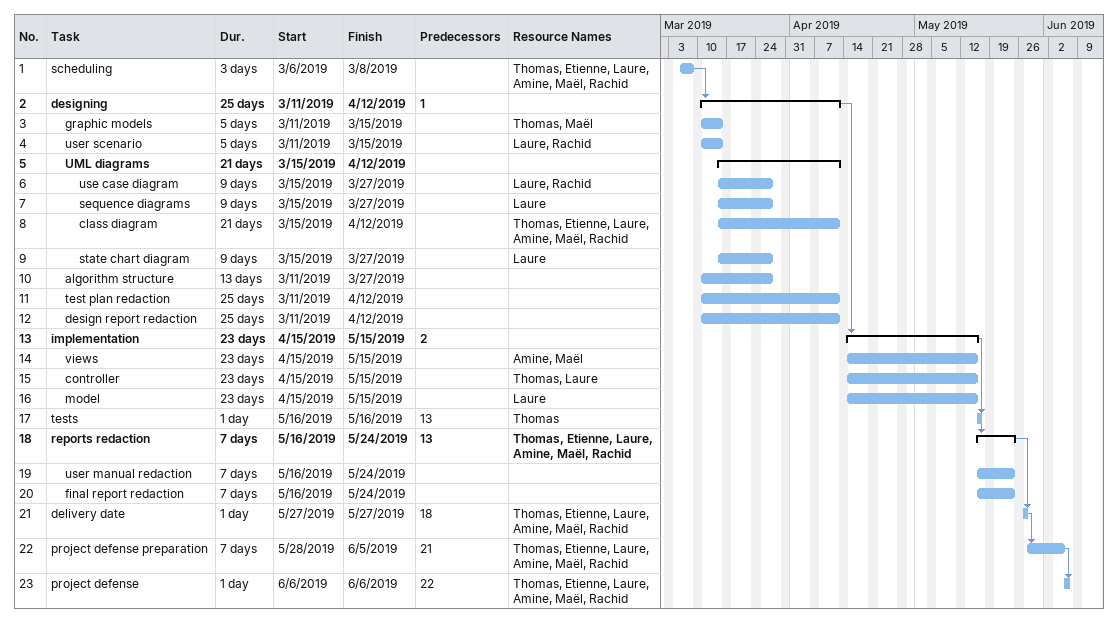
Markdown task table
| ID | Level | Task | Duration | Start | Finish | Predecessors | Resources |
|---|---|---|---|---|---|---|---|
| 1 | 1 | scheduling | 3d | 2019-03-06 | 2019-03-08 |  | Thomas, Etienne, Laure, Amine, Maël, Rachid |
| 2 | 1 | **designing** | 25d | 2019-03-11 | 2019-04-12 | 1 |  |
| 3 | 2 | graphic models | 5d | 2019-03-11 | 2019-03-15 |  | Thomas, Maël |
| 4 | 2 | user scenario | 5d | 2019-03-11 | 2019-03-15 |  | Laure, Rachid |
| 5 | 2 | **UML diagrams** | 21d | 2019-03-15 | 2019-04-12 |  |  |
| 6 | 3 | use case diagram | 9d | 2019-03-15 | 2019-03-27 |  | Laure, Rachid |
| 7 | 3 | sequence diagrams | 9d | 2019-03-15 | 2019-03-27 |  | Laure |
| 8 | 3 | class diagram | 21d | 2019-03-15 | 2019-04-12 |  | Thomas, Etienne, Laure, Amine, Maël, Rachid |
| 9 | 3 | state chart diagram | 9d | 2019-03-15 | 2019-03-27 |  | Laure |
| 10 | 2 | algorithm structure | 13d | 2019-03-11 | 2019-03-27 |  |  |
| 11 | 2 | test plan redaction | 25d | 2019-03-11 | 2019-04-12 |  |  |
| 12 | 2 | design report redaction | 25d | 2019-03-11 | 2019-04-12 |  |  |
| 13 | 1 | **implementation** | 23d | 2019-04-15 | 2019-05-15 | 2 |  |
| 14 | 2 | views | 23d | 2019-04-15 | 2019-05-15 |  | Amine, Maël |
| 15 | 2 | controller | 23d | 2019-04-15 | 2019-05-15 |  | Thomas, Laure |
| 16 | 2 | model | 23d | 2019-04-15 | 2019-05-15 |  | Laure |
| 17 | 1 | tests | 1d | 2019-05-16 | 2019-05-16 | 13 | Thomas |
| 18 | 1 | **reports redaction** | 7d | 2019-05-16 | 2019-05-24 | 13 | Thomas, Etienne, Laure, Amine, Maël, Rachid |
| 19 | 2 | user manual redaction | 7d | 2019-05-16 | 2019-05-24 |  |  |
| 20 | 2 | final report redaction | 7d | 2019-05-16 | 2019-05-24 |  |  |
| 21 | 1 | delivery date | 1d | 2019-05-27 | 2019-05-27 | 18 | Thomas, Etienne, Laure, Amine, Maël, Rachid |
| 22 | 1 | project defense preparation | 7d | 2019-05-28 | 2019-06-05 | 21 | Thomas, Etienne, Laure, Amine, Maël, Rachid |
| 23 | 1 | project defense | 1d | 2019-06-06 | 2019-06-06 | 22 | Thomas, Etienne, Laure, Amine, Maël, Rachid |
